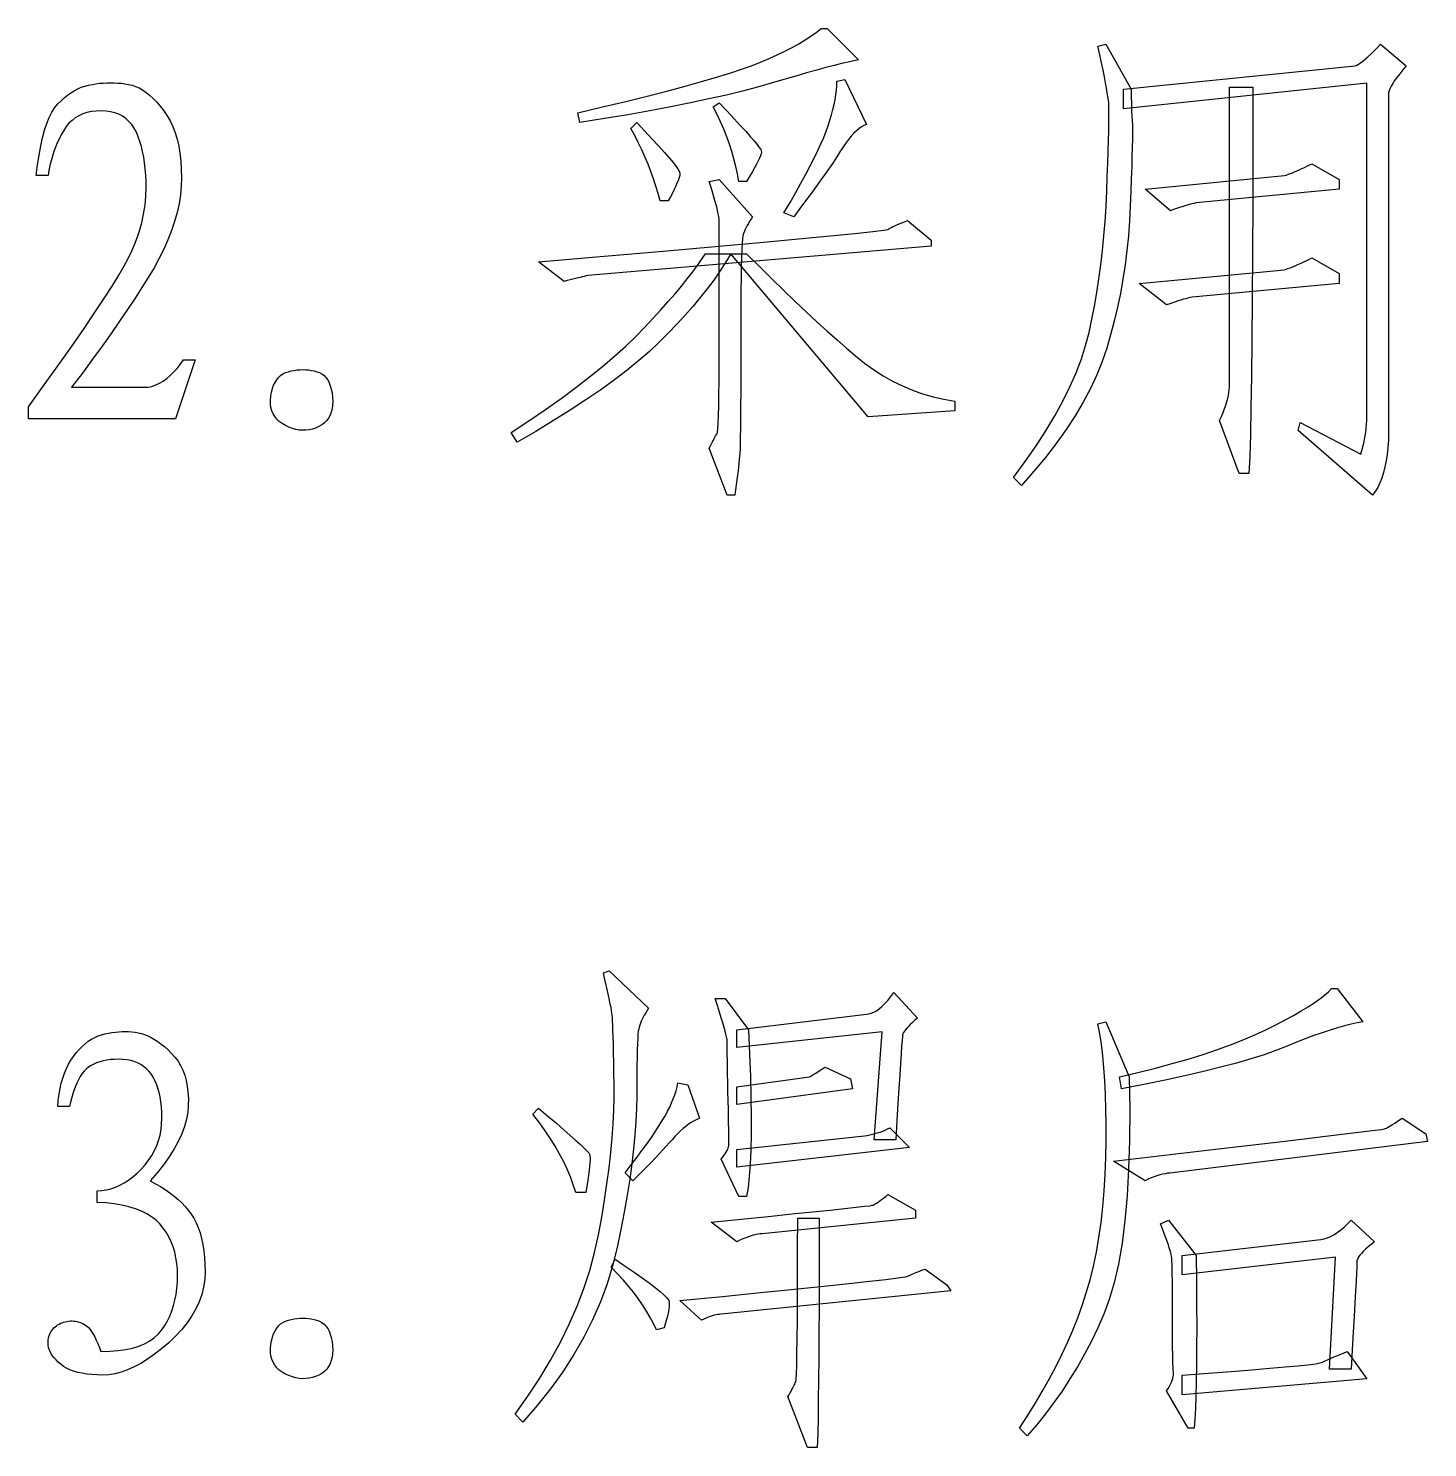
# Model space of a CAD drawing. Extents: x 0 to 420, y 0 to 297.
# Drawn here: x 28.99 to 41.52, y 50.86 to 63.58 of the extents above; entities that cross this region are included whole.
import ezdxf

# ---------------------------------------------------------------- set-up
doc = ezdxf.new("R2010")
doc.units = 0

msp = doc.modelspace()

# ---------------------------------------------------------------- linework, layer by layer
at = {"color": 7, "lineweight": 25}
for points in [[(36.426, 63.298), (36.384, 63.29), (36.333, 63.278), (36.275, 63.264), (36.208, 63.248), (36.134, 63.228), (36.052, 63.205), (35.962, 63.18), (35.864, 63.152), (35.758, 63.121), (35.644, 63.087), (35.521, 63.052), (35.387, 63.017), (35.243, 62.982), (35.087, 62.947), (34.921, 62.911), (34.745, 62.876), (34.557, 62.841), (34.359, 62.806), (34.15, 62.771), (33.93, 62.736), (33.913, 62.824), (34.134, 62.875), (34.341, 62.925), (34.533, 62.972), (34.71, 63.018), (34.873, 63.061), (35.021, 63.102), (35.155, 63.141), (35.274, 63.178), (35.379, 63.213), (35.468, 63.245), (35.549, 63.277), (35.626, 63.309), (35.698, 63.342), (35.767, 63.375), (35.831, 63.408), (35.891, 63.442), (35.948, 63.476), (36, 63.51), (36.048, 63.544), (36.092, 63.579), (36.145, 63.579)], [(38.879, 62.744), (38.88, 62.723), (38.881, 62.689), (38.881, 62.643), (38.88, 62.586), (38.879, 62.516), (38.876, 62.434), (38.874, 62.341), (38.87, 62.235), (38.866, 62.118), (38.861, 61.989), (38.854, 61.854), (38.844, 61.721), (38.831, 61.59), (38.815, 61.46), (38.795, 61.332), (38.772, 61.205), (38.747, 61.08), (38.718, 60.956), (38.685, 60.834), (38.65, 60.714), (38.609, 60.594), (38.56, 60.474), (38.504, 60.352), (38.439, 60.23), (38.367, 60.108), (38.286, 59.984), (38.198, 59.86), (38.102, 59.735), (37.997, 59.61), (37.885, 59.484), (37.815, 59.554), (37.92, 59.697), (38.017, 59.837), (38.105, 59.974), (38.185, 60.108), (38.257, 60.24), (38.32, 60.368), (38.376, 60.494), (38.423, 60.617), (38.461, 60.737), (38.492, 60.855), (38.517, 60.972), (38.54, 61.091), (38.561, 61.212), (38.58, 61.336), (38.597, 61.461), (38.612, 61.589), (38.625, 61.719), (38.635, 61.85), (38.644, 61.984), (38.65, 62.12), (38.655, 62.252), (38.659, 62.371), (38.663, 62.48), (38.666, 62.576), (38.668, 62.661), (38.669, 62.734), (38.67, 62.796), (38.67, 62.846), (38.669, 62.885), (38.668, 62.911), (38.665, 62.936), (38.661, 62.966), (38.655, 63.002), (38.648, 63.044), (38.639, 63.092), (38.629, 63.146), (38.617, 63.206), (38.603, 63.271), (38.588, 63.343), (38.571, 63.421), (38.641, 63.439), (38.87, 63.034), (38.87, 62.994), (38.87, 62.955), (38.871, 62.92), (38.871, 62.887), (38.872, 62.856), (38.873, 62.829), (38.874, 62.804), (38.875, 62.781), (38.877, 62.762)], [(40.926, 59.765), (40.936, 59.797), (40.945, 59.829), (40.953, 59.861), (40.96, 59.894), (40.966, 59.928), (40.971, 59.961), (40.974, 59.995), (40.977, 60.029), (40.979, 60.064), (40.979, 60.099), (40.979, 63.087), (38.799, 62.859), (38.799, 63.034), (40.874, 63.245), (40.889, 63.251), (40.905, 63.259), (40.924, 63.27), (40.944, 63.285), (40.966, 63.303), (40.99, 63.323), (41.015, 63.348), (41.042, 63.375), (41.071, 63.405), (41.102, 63.439), (41.331, 63.245), (41.301, 63.208), (41.274, 63.173), (41.25, 63.141), (41.229, 63.112), (41.212, 63.085), (41.198, 63.061), (41.187, 63.039), (41.179, 63.02), (41.174, 63.004), (41.173, 62.991), (41.173, 62.948), (41.173, 62.847), (41.173, 62.685), (41.173, 62.465), (41.173, 62.184), (41.173, 61.844), (41.173, 61.444), (41.173, 60.985), (41.173, 60.466), (41.173, 59.888), (41.168, 59.823), (41.161, 59.761), (41.152, 59.703), (41.142, 59.649), (41.129, 59.598), (41.113, 59.55), (41.096, 59.507), (41.077, 59.466), (41.055, 59.429), (41.032, 59.396), (40.364, 59.976), (40.382, 60.046)], [(29.378, 60.363), (30.063, 60.363), (30.098, 60.371), (30.132, 60.384), (30.165, 60.4), (30.198, 60.419), (30.23, 60.442), (30.261, 60.468), (30.292, 60.498), (30.322, 60.531), (30.351, 60.568), (30.38, 60.609), (30.485, 60.609), (30.309, 60.081), (28.991, 60.081), (28.991, 60.187), (29.133, 60.384), (29.263, 60.567), (29.382, 60.735), (29.489, 60.89), (29.584, 61.031), (29.668, 61.157), (29.74, 61.27), (29.801, 61.368), (29.85, 61.452), (29.887, 61.523), (29.917, 61.586), (29.944, 61.649), (29.968, 61.712), (29.989, 61.774), (30.006, 61.837), (30.02, 61.899), (30.031, 61.961), (30.039, 62.023), (30.044, 62.085), (30.046, 62.147), (30.045, 62.207), (30.042, 62.265), (30.038, 62.321), (30.032, 62.375), (30.024, 62.426), (30.014, 62.475), (30.003, 62.521), (29.989, 62.566), (29.974, 62.608), (29.958, 62.648), (29.939, 62.684), (29.917, 62.717), (29.892, 62.746), (29.865, 62.772), (29.835, 62.793), (29.802, 62.81), (29.766, 62.824), (29.727, 62.833), (29.686, 62.839), (29.641, 62.841), (29.597, 62.839), (29.555, 62.834), (29.515, 62.825), (29.478, 62.813), (29.444, 62.797), (29.411, 62.778), (29.382, 62.755), (29.354, 62.729), (29.33, 62.699), (29.307, 62.665), (29.287, 62.63), (29.268, 62.593), (29.25, 62.555), (29.234, 62.516), (29.219, 62.476), (29.206, 62.435), (29.194, 62.393), (29.184, 62.35), (29.174, 62.306), (29.167, 62.261), (29.061, 62.261), (29.073, 62.356), (29.086, 62.444), (29.101, 62.526), (29.117, 62.6), (29.136, 62.668), (29.156, 62.728), (29.178, 62.782), (29.202, 62.829), (29.227, 62.869), (29.255, 62.903), (29.283, 62.931), (29.312, 62.957), (29.341, 62.981), (29.371, 63.002), (29.402, 63.021), (29.433, 63.038), (29.464, 63.052), (29.496, 63.063), (29.529, 63.072), (29.562, 63.078), (29.595, 63.083), (29.629, 63.087), (29.662, 63.089), (29.694, 63.091), (29.727, 63.092), (29.759, 63.091), (29.792, 63.089), (29.824, 63.087), (29.856, 63.083), (29.887, 63.078), (29.919, 63.071), (29.951, 63.06), (29.982, 63.046), (30.014, 63.028), (30.046, 63.006), (30.077, 62.98), (30.109, 62.951), (30.14, 62.918), (30.172, 62.881), (30.204, 62.841), (30.234, 62.797), (30.261, 62.75), (30.284, 62.699), (30.305, 62.644), (30.322, 62.586), (30.337, 62.525), (30.348, 62.46), (30.356, 62.391), (30.36, 62.319), (30.362, 62.243), (30.36, 62.166), (30.352, 62.087), (30.34, 62.008), (30.323, 61.928), (30.3, 61.848), (30.273, 61.767), (30.241, 61.685), (30.204, 61.602), (30.163, 61.519), (30.116, 61.435), (30.064, 61.348), (30.008, 61.257), (29.946, 61.161), (29.88, 61.061), (29.808, 60.956), (29.732, 60.846), (29.651, 60.732), (29.565, 60.614), (29.474, 60.49)], [(36.259, 62.472), (36.232, 62.428), (36.201, 62.381), (36.167, 62.331), (36.13, 62.278), (36.09, 62.221), (36.047, 62.162), (36.002, 62.099), (35.953, 62.033), (35.901, 61.964), (35.846, 61.892), (35.758, 61.927), (35.813, 62.02), (35.864, 62.108), (35.911, 62.192), (35.954, 62.272), (35.994, 62.347), (36.03, 62.417), (36.062, 62.484), (36.09, 62.546), (36.115, 62.603), (36.136, 62.657), (36.155, 62.707), (36.171, 62.756), (36.186, 62.804), (36.198, 62.851), (36.209, 62.896), (36.218, 62.94), (36.224, 62.983), (36.229, 63.025), (36.232, 63.066), (36.233, 63.105), (36.303, 63.122), (36.497, 62.718), (36.475, 62.709), (36.453, 62.697), (36.431, 62.681), (36.408, 62.662), (36.385, 62.639), (36.361, 62.613), (36.336, 62.583), (36.311, 62.549), (36.286, 62.512)], [(39.96, 63.052), (39.959, 62.514), (39.958, 62.019), (39.956, 61.567), (39.954, 61.156), (39.951, 60.789), (39.947, 60.464), (39.942, 60.181), (39.937, 59.941), (39.931, 59.744), (39.924, 59.589), (39.837, 59.589), (39.661, 60.064), (39.678, 60.102), (39.692, 60.138), (39.706, 60.172), (39.717, 60.204), (39.727, 60.235), (39.735, 60.264), (39.741, 60.291), (39.745, 60.317), (39.748, 60.341), (39.749, 60.363), (39.749, 60.408), (39.749, 60.504), (39.749, 60.649), (39.749, 60.844), (39.749, 61.088), (39.749, 61.381), (39.749, 61.725), (39.749, 62.118), (39.749, 62.56), (39.749, 63.052)], [(35.424, 62.208), (35.354, 62.208), (35.342, 62.275), (35.328, 62.342), (35.311, 62.409), (35.292, 62.475), (35.271, 62.542), (35.247, 62.609), (35.22, 62.676), (35.191, 62.743), (35.16, 62.809), (35.126, 62.876), (35.178, 62.911), (35.249, 62.838), (35.312, 62.77), (35.367, 62.71), (35.416, 62.657), (35.457, 62.61), (35.492, 62.571), (35.519, 62.538), (35.538, 62.512), (35.551, 62.493), (35.556, 62.481), (35.557, 62.47), (35.554, 62.456), (35.548, 62.438), (35.539, 62.416), (35.528, 62.391), (35.513, 62.362), (35.495, 62.329), (35.475, 62.292), (35.451, 62.252)], [(34.721, 62.033), (34.651, 62.033), (34.633, 62.099), (34.612, 62.165), (34.59, 62.231), (34.567, 62.297), (34.541, 62.362), (34.514, 62.427), (34.485, 62.491), (34.454, 62.556), (34.422, 62.619), (34.387, 62.683), (34.44, 62.736), (34.514, 62.658), (34.579, 62.588), (34.637, 62.525), (34.688, 62.468), (34.73, 62.419), (34.765, 62.377), (34.792, 62.342), (34.811, 62.314), (34.823, 62.293), (34.827, 62.279), (34.826, 62.267), (34.823, 62.252), (34.817, 62.234), (34.81, 62.214), (34.8, 62.191), (34.789, 62.165), (34.775, 62.136), (34.759, 62.104), (34.741, 62.07)], [(38.993, 62.138), (40.241, 62.261), (40.256, 62.265), (40.273, 62.271), (40.293, 62.278), (40.314, 62.286), (40.338, 62.296), (40.363, 62.307), (40.391, 62.32), (40.421, 62.334), (40.453, 62.35), (40.487, 62.367), (40.733, 62.226), (40.733, 62.138), (39.45, 62.015), (39.432, 62.011), (39.413, 62.007), (39.392, 62.001), (39.371, 61.995), (39.349, 61.989), (39.325, 61.981), (39.301, 61.973), (39.275, 61.964), (39.249, 61.955), (39.221, 61.945)], [(35.09, 59.818), (35.101, 59.838), (35.11, 59.857), (35.119, 59.874), (35.127, 59.889), (35.134, 59.903), (35.141, 59.916), (35.147, 59.927), (35.152, 59.936), (35.157, 59.943), (35.161, 59.95), (35.164, 59.964), (35.167, 59.995), (35.17, 60.044), (35.172, 60.111), (35.174, 60.196), (35.176, 60.298), (35.177, 60.417), (35.178, 60.554), (35.178, 60.709), (35.178, 60.881), (35.178, 61.054), (35.178, 61.21), (35.178, 61.349), (35.178, 61.472), (35.178, 61.578), (35.178, 61.667), (35.178, 61.739), (35.178, 61.795), (35.178, 61.834), (35.178, 61.857), (35.178, 61.873), (35.175, 61.893), (35.17, 61.918), (35.164, 61.947), (35.156, 61.98), (35.147, 62.017), (35.135, 62.059), (35.122, 62.104), (35.107, 62.154), (35.09, 62.208), (35.178, 62.226), (35.477, 61.892), (35.464, 61.871), (35.451, 61.851), (35.44, 61.832), (35.429, 61.813), (35.42, 61.795), (35.412, 61.778), (35.405, 61.761), (35.398, 61.746), (35.393, 61.731), (35.389, 61.716), (35.386, 61.694), (35.383, 61.656), (35.38, 61.602), (35.378, 61.532), (35.376, 61.446), (35.375, 61.344), (35.373, 61.226), (35.372, 61.092), (35.372, 60.942), (35.372, 60.776), (35.372, 60.609), (35.371, 60.457), (35.371, 60.32), (35.37, 60.198), (35.37, 60.09), (35.369, 59.997), (35.367, 59.919), (35.366, 59.856), (35.365, 59.807), (35.363, 59.774), (35.361, 59.746), (35.358, 59.716), (35.355, 59.684), (35.352, 59.65), (35.348, 59.613), (35.343, 59.574), (35.338, 59.533), (35.332, 59.49), (35.326, 59.444), (35.319, 59.396), (35.249, 59.396)], [(33.561, 61.488), (34.149, 61.538), (34.676, 61.584), (35.142, 61.624), (35.547, 61.661), (35.89, 61.692), (36.173, 61.719), (36.394, 61.74), (36.554, 61.758), (36.652, 61.77), (36.69, 61.778), (36.698, 61.783), (36.708, 61.789), (36.721, 61.796), (36.735, 61.803), (36.752, 61.811), (36.77, 61.819), (36.791, 61.827), (36.814, 61.837), (36.839, 61.846), (36.866, 61.857), (37.077, 61.681), (37.077, 61.628), (34.001, 61.365), (33.986, 61.361), (33.97, 61.357), (33.952, 61.352), (33.933, 61.348), (33.913, 61.343), (33.891, 61.337), (33.868, 61.331), (33.843, 61.325), (33.817, 61.319), (33.79, 61.312)], [(34.642, 60.767), (34.555, 60.685), (34.459, 60.602), (34.354, 60.516), (34.24, 60.429), (34.117, 60.341), (33.985, 60.25), (33.844, 60.158), (33.694, 60.064), (33.536, 59.968), (33.368, 59.87), (33.315, 59.958), (33.473, 60.063), (33.622, 60.165), (33.762, 60.264), (33.894, 60.362), (34.018, 60.457), (34.134, 60.55), (34.24, 60.641), (34.339, 60.729), (34.429, 60.815), (34.51, 60.899), (34.585, 60.98), (34.656, 61.057), (34.722, 61.132), (34.783, 61.202), (34.84, 61.27), (34.892, 61.334), (34.94, 61.395), (34.983, 61.453), (35.021, 61.507), (35.055, 61.558), (35.284, 61.558), (35.236, 61.48), (35.185, 61.403), (35.13, 61.324), (35.072, 61.246), (35.009, 61.167), (34.943, 61.088), (34.873, 61.008), (34.8, 60.928), (34.723, 60.848)], [(36.514, 60.099), (35.284, 61.558), (35.424, 61.558), (35.539, 61.444), (35.649, 61.336), (35.756, 61.232), (35.859, 61.133), (35.958, 61.039), (36.054, 60.95), (36.146, 60.866), (36.234, 60.787), (36.319, 60.713), (36.4, 60.644), (36.48, 60.58), (36.562, 60.521), (36.646, 60.467), (36.732, 60.419), (36.82, 60.376), (36.909, 60.338), (37.001, 60.305), (37.095, 60.278), (37.19, 60.256), (37.288, 60.24), (37.288, 60.152)], [(38.94, 61.294), (40.241, 61.417), (40.256, 61.422), (40.273, 61.427), (40.293, 61.434), (40.314, 61.443), (40.338, 61.452), (40.363, 61.464), (40.391, 61.476), (40.421, 61.49), (40.453, 61.506), (40.487, 61.523), (40.733, 61.382), (40.733, 61.294), (39.415, 61.171), (39.397, 61.167), (39.377, 61.163), (39.357, 61.157), (39.336, 61.152), (39.314, 61.145), (39.29, 61.137), (39.266, 61.129), (39.24, 61.121), (39.214, 61.111), (39.186, 61.101)], [(31.592, 60.011), (31.564, 59.998), (31.535, 59.989), (31.506, 59.982), (31.477, 59.979), (31.447, 59.978), (31.417, 59.98), (31.387, 59.986), (31.356, 59.994), (31.325, 60.006), (31.294, 60.02), (31.264, 60.037), (31.238, 60.056), (31.215, 60.077), (31.197, 60.1), (31.182, 60.125), (31.17, 60.153), (31.163, 60.182), (31.159, 60.214), (31.158, 60.248), (31.162, 60.284), (31.168, 60.319), (31.177, 60.351), (31.187, 60.381), (31.2, 60.407), (31.215, 60.431), (31.231, 60.451), (31.25, 60.469), (31.271, 60.483), (31.295, 60.495), (31.32, 60.503), (31.346, 60.51), (31.372, 60.514), (31.398, 60.518), (31.424, 60.52), (31.45, 60.521), (31.475, 60.52), (31.5, 60.518), (31.525, 60.514), (31.55, 60.51), (31.575, 60.503), (31.598, 60.495), (31.62, 60.483), (31.639, 60.468), (31.656, 60.45), (31.672, 60.429), (31.685, 60.404), (31.695, 60.376), (31.704, 60.346), (31.711, 60.312), (31.715, 60.275), (31.717, 60.237), (31.716, 60.202), (31.712, 60.17), (31.704, 60.14), (31.694, 60.112), (31.68, 60.087), (31.663, 60.064), (31.642, 60.044), (31.619, 60.026)], [(34.097, 52.768), (34.126, 52.925), (34.151, 53.078), (34.173, 53.225), (34.192, 53.367), (34.207, 53.504), (34.22, 53.636), (34.229, 53.763), (34.235, 53.884), (34.238, 54.001), (34.238, 54.113), (34.236, 54.217), (34.234, 54.312), (34.233, 54.398), (34.231, 54.474), (34.229, 54.541), (34.227, 54.599), (34.226, 54.647), (34.224, 54.686), (34.222, 54.716), (34.22, 54.737), (34.218, 54.755), (34.214, 54.777), (34.21, 54.804), (34.203, 54.835), (34.196, 54.871), (34.188, 54.911), (34.178, 54.955), (34.167, 55.004), (34.155, 55.057), (34.141, 55.115), (34.194, 55.132), (34.546, 54.798), (34.532, 54.777), (34.52, 54.757), (34.508, 54.737), (34.498, 54.718), (34.488, 54.699), (34.48, 54.681), (34.473, 54.663), (34.467, 54.646), (34.462, 54.63), (34.458, 54.614), (34.454, 54.593), (34.451, 54.564), (34.449, 54.526), (34.446, 54.479), (34.444, 54.422), (34.443, 54.357), (34.442, 54.283), (34.441, 54.2), (34.44, 54.108), (34.44, 54.007), (34.438, 53.899), (34.433, 53.784), (34.424, 53.664), (34.412, 53.537), (34.396, 53.405), (34.377, 53.267), (34.354, 53.122), (34.328, 52.972), (34.298, 52.816), (34.264, 52.654), (34.224, 52.489), (34.174, 52.327), (34.115, 52.166), (34.045, 52.007), (33.965, 51.849), (33.876, 51.694), (33.777, 51.54), (33.668, 51.388), (33.549, 51.238), (33.421, 51.089), (33.35, 51.159), (33.465, 51.321), (33.571, 51.483), (33.669, 51.644), (33.757, 51.805), (33.836, 51.966), (33.906, 52.127), (33.967, 52.287), (34.02, 52.448), (34.063, 52.608)], [(40.944, 54.675), (40.893, 54.667), (40.838, 54.655), (40.779, 54.641), (40.716, 54.623), (40.65, 54.603), (40.579, 54.579), (40.505, 54.553), (40.427, 54.523), (40.344, 54.491), (40.258, 54.455), (40.165, 54.418), (40.059, 54.381), (39.941, 54.344), (39.811, 54.306), (39.67, 54.269), (39.516, 54.231), (39.35, 54.193), (39.173, 54.154), (38.983, 54.116), (38.782, 54.077), (38.764, 54.183), (38.929, 54.222), (39.087, 54.262), (39.237, 54.302), (39.379, 54.343), (39.514, 54.385), (39.641, 54.428), (39.76, 54.471), (39.872, 54.515), (39.977, 54.559), (40.074, 54.605), (40.164, 54.65), (40.247, 54.693), (40.323, 54.734), (40.392, 54.774), (40.454, 54.811), (40.509, 54.847), (40.558, 54.882), (40.6, 54.914), (40.635, 54.945), (40.663, 54.974), (40.715, 54.974)], [(35.249, 54.517), (35.248, 54.527), (35.244, 54.543), (35.239, 54.565), (35.232, 54.593), (35.222, 54.627), (35.211, 54.667), (35.197, 54.713), (35.181, 54.764), (35.163, 54.822), (35.143, 54.886), (35.231, 54.886), (35.442, 54.605), (35.451, 54.387), (35.458, 54.185), (35.463, 53.998), (35.465, 53.826), (35.464, 53.669), (35.461, 53.527), (35.456, 53.4), (35.448, 53.289), (35.437, 53.192), (35.424, 53.111), (35.354, 53.111), (35.196, 53.445), (35.209, 53.462), (35.221, 53.478), (35.232, 53.493), (35.241, 53.508), (35.249, 53.522), (35.255, 53.534), (35.26, 53.546), (35.263, 53.557), (35.266, 53.567), (35.266, 53.576), (35.266, 53.589), (35.266, 53.61), (35.265, 53.638), (35.265, 53.674), (35.264, 53.717), (35.263, 53.768), (35.262, 53.827), (35.261, 53.894), (35.259, 53.969), (35.257, 54.051), (35.256, 54.133), (35.254, 54.208), (35.253, 54.274), (35.252, 54.332), (35.251, 54.383), (35.25, 54.425), (35.249, 54.46), (35.249, 54.487), (35.249, 54.506)], [(35.337, 54.605), (36.497, 54.745), (36.518, 54.747), (36.54, 54.753), (36.563, 54.763), (36.587, 54.776), (36.611, 54.794), (36.636, 54.815), (36.662, 54.84), (36.688, 54.869), (36.715, 54.902), (36.743, 54.939), (36.954, 54.71), (36.93, 54.69), (36.909, 54.671), (36.89, 54.653), (36.874, 54.636), (36.859, 54.62), (36.847, 54.606), (36.837, 54.593), (36.83, 54.581), (36.825, 54.57), (36.822, 54.561), (36.82, 54.544), (36.817, 54.509), (36.813, 54.458), (36.808, 54.389), (36.802, 54.304), (36.796, 54.201), (36.788, 54.082), (36.78, 53.945), (36.771, 53.791), (36.76, 53.62), (36.567, 53.62), (36.637, 54.587), (35.337, 54.447)], [(29.255, 53.919), (29.259, 53.974), (29.266, 54.027), (29.275, 54.078), (29.285, 54.126), (29.298, 54.172), (29.314, 54.216), (29.331, 54.257), (29.35, 54.296), (29.372, 54.333), (29.395, 54.367), (29.42, 54.4), (29.446, 54.429), (29.472, 54.456), (29.499, 54.48), (29.527, 54.502), (29.555, 54.52), (29.585, 54.537), (29.615, 54.55), (29.645, 54.561), (29.676, 54.57), (29.708, 54.576), (29.739, 54.581), (29.77, 54.585), (29.8, 54.588), (29.83, 54.589), (29.86, 54.59), (29.889, 54.589), (29.918, 54.587), (29.947, 54.583), (29.975, 54.578), (30.004, 54.572), (30.032, 54.563), (30.061, 54.551), (30.091, 54.536), (30.12, 54.519), (30.15, 54.499), (30.181, 54.477), (30.212, 54.452), (30.243, 54.424), (30.274, 54.394), (30.304, 54.361), (30.331, 54.325), (30.354, 54.285), (30.374, 54.243), (30.391, 54.198), (30.404, 54.15), (30.414, 54.099), (30.42, 54.045), (30.424, 53.988), (30.423, 53.928), (30.418, 53.866), (30.407, 53.803), (30.389, 53.738), (30.364, 53.672), (30.333, 53.605), (30.296, 53.537), (30.252, 53.467), (30.201, 53.396), (30.144, 53.324), (30.081, 53.251), (30.129, 53.226), (30.174, 53.2), (30.217, 53.173), (30.258, 53.144), (30.296, 53.115), (30.332, 53.085), (30.365, 53.053), (30.396, 53.021), (30.424, 52.987), (30.45, 52.952), (30.473, 52.916), (30.494, 52.875), (30.513, 52.832), (30.529, 52.785), (30.542, 52.735), (30.553, 52.681), (30.562, 52.625), (30.568, 52.564), (30.572, 52.501), (30.573, 52.434), (30.57, 52.366), (30.56, 52.299), (30.544, 52.233), (30.521, 52.168), (30.492, 52.104), (30.456, 52.042), (30.414, 51.98), (30.365, 51.919), (30.31, 51.86), (30.248, 51.801), (30.183, 51.746), (30.12, 51.697), (30.058, 51.653), (29.997, 51.615), (29.938, 51.584), (29.88, 51.557), (29.823, 51.537), (29.767, 51.523), (29.712, 51.514), (29.659, 51.511), (29.608, 51.512), (29.559, 51.515), (29.514, 51.52), (29.472, 51.527), (29.433, 51.535), (29.396, 51.546), (29.363, 51.558), (29.333, 51.573), (29.305, 51.589), (29.281, 51.608), (29.259, 51.627), (29.24, 51.646), (29.223, 51.665), (29.208, 51.684), (29.195, 51.702), (29.185, 51.721), (29.177, 51.739), (29.171, 51.757), (29.168, 51.775), (29.167, 51.792), (29.167, 51.81), (29.169, 51.826), (29.171, 51.842), (29.175, 51.857), (29.18, 51.871), (29.186, 51.885), (29.193, 51.898), (29.2, 51.91), (29.209, 51.922), (29.219, 51.933), (29.23, 51.943), (29.242, 51.952), (29.253, 51.961), (29.266, 51.968), (29.279, 51.975), (29.292, 51.98), (29.306, 51.985), (29.321, 51.989), (29.336, 51.992), (29.351, 51.994), (29.367, 51.996), (29.383, 51.996), (29.398, 51.995), (29.413, 51.993), (29.428, 51.99), (29.443, 51.986), (29.458, 51.981), (29.472, 51.975), (29.486, 51.968), (29.501, 51.959), (29.515, 51.949), (29.529, 51.936), (29.543, 51.919), (29.557, 51.9), (29.571, 51.878), (29.585, 51.853), (29.599, 51.825), (29.613, 51.793), (29.627, 51.759), (29.641, 51.722), (29.719, 51.724), (29.792, 51.73), (29.86, 51.739), (29.923, 51.753), (29.98, 51.77), (30.032, 51.792), (30.078, 51.817), (30.119, 51.846), (30.155, 51.879), (30.186, 51.915), (30.213, 51.955), (30.237, 51.997), (30.258, 52.04), (30.276, 52.085), (30.292, 52.133), (30.304, 52.182), (30.314, 52.233), (30.321, 52.287), (30.325, 52.342), (30.327, 52.399), (30.325, 52.456), (30.32, 52.51), (30.313, 52.562), (30.302, 52.612), (30.287, 52.66), (30.27, 52.706), (30.249, 52.749), (30.226, 52.79), (30.199, 52.828), (30.169, 52.865), (30.135, 52.898), (30.095, 52.929), (30.052, 52.956), (30.003, 52.98), (29.949, 53.001), (29.89, 53.019), (29.827, 53.033), (29.758, 53.045), (29.685, 53.053), (29.606, 53.058), (29.606, 53.163), (29.648, 53.165), (29.689, 53.171), (29.73, 53.181), (29.771, 53.194), (29.81, 53.212), (29.85, 53.233), (29.889, 53.258), (29.927, 53.287), (29.964, 53.32), (30.002, 53.357), (30.037, 53.396), (30.068, 53.437), (30.096, 53.479), (30.12, 53.523), (30.14, 53.568), (30.157, 53.614), (30.17, 53.662), (30.179, 53.711), (30.184, 53.762), (30.186, 53.814), (30.185, 53.865), (30.182, 53.914), (30.177, 53.96), (30.171, 54.004), (30.162, 54.044), (30.151, 54.083), (30.139, 54.118), (30.124, 54.151), (30.108, 54.182), (30.09, 54.209), (30.069, 54.234), (30.047, 54.257), (30.023, 54.277), (29.997, 54.294), (29.969, 54.308), (29.939, 54.32), (29.907, 54.329), (29.873, 54.336), (29.837, 54.34), (29.799, 54.341), (29.762, 54.34), (29.726, 54.338), (29.692, 54.333), (29.66, 54.327), (29.63, 54.319), (29.602, 54.309), (29.576, 54.298), (29.552, 54.285), (29.53, 54.27), (29.509, 54.253), (29.491, 54.234), (29.473, 54.212), (29.455, 54.186), (29.439, 54.158), (29.424, 54.126), (29.409, 54.091), (29.396, 54.053), (29.383, 54.011), (29.371, 53.967), (29.36, 53.919)], [(38.624, 52.056), (38.569, 51.934), (38.512, 51.815), (38.451, 51.699), (38.387, 51.586), (38.32, 51.476), (38.25, 51.368), (38.177, 51.264), (38.101, 51.162), (38.021, 51.062), (37.938, 50.966), (37.868, 51.036), (37.94, 51.146), (38.008, 51.255), (38.073, 51.364), (38.135, 51.474), (38.193, 51.584), (38.248, 51.694), (38.298, 51.804), (38.346, 51.914), (38.39, 52.024), (38.43, 52.135), (38.467, 52.248), (38.501, 52.365), (38.531, 52.487), (38.557, 52.613), (38.58, 52.744), (38.599, 52.879), (38.615, 53.018), (38.627, 53.162), (38.636, 53.31), (38.641, 53.462), (38.644, 53.613), (38.644, 53.758), (38.642, 53.895), (38.638, 54.025), (38.632, 54.148), (38.624, 54.264), (38.614, 54.373), (38.602, 54.475), (38.587, 54.57), (38.571, 54.658), (38.641, 54.675), (38.852, 54.183), (38.856, 53.89), (38.854, 53.614), (38.846, 53.357), (38.833, 53.117), (38.813, 52.895), (38.787, 52.692), (38.755, 52.506), (38.717, 52.338), (38.673, 52.188)], [(35.337, 54.095), (35.987, 54.183), (36.004, 54.193), (36.021, 54.203), (36.037, 54.213), (36.052, 54.222), (36.066, 54.231), (36.08, 54.24), (36.093, 54.248), (36.105, 54.256), (36.117, 54.264), (36.128, 54.271), (36.356, 54.165), (36.374, 54.077), (35.337, 53.937)], [(34.651, 53.761), (34.675, 53.8), (34.697, 53.838), (34.717, 53.875), (34.735, 53.913), (34.752, 53.95), (34.767, 53.987), (34.78, 54.023), (34.792, 54.059), (34.801, 54.095), (34.809, 54.13), (34.897, 54.113), (35.003, 53.814), (34.978, 53.802), (34.953, 53.789), (34.929, 53.774), (34.904, 53.758), (34.88, 53.739), (34.855, 53.719), (34.83, 53.697), (34.806, 53.673), (34.781, 53.648), (34.757, 53.62), (34.731, 53.591), (34.703, 53.561), (34.673, 53.528), (34.641, 53.494), (34.607, 53.458), (34.571, 53.42), (34.533, 53.38), (34.492, 53.339), (34.45, 53.296), (34.405, 53.251), (34.335, 53.322), (34.373, 53.37), (34.409, 53.418), (34.444, 53.464), (34.478, 53.51), (34.51, 53.554), (34.541, 53.598), (34.571, 53.64), (34.599, 53.682), (34.626, 53.722)], [(33.561, 53.902), (33.645, 53.831), (33.72, 53.767), (33.787, 53.709), (33.845, 53.658), (33.895, 53.614), (33.937, 53.576), (33.97, 53.544), (33.994, 53.519), (34.01, 53.501), (34.018, 53.489), (34.021, 53.477), (34.022, 53.461), (34.022, 53.439), (34.021, 53.413), (34.018, 53.381), (34.014, 53.344), (34.008, 53.302), (34.001, 53.255), (33.993, 53.203), (33.983, 53.146), (33.895, 53.146), (33.872, 53.216), (33.846, 53.286), (33.816, 53.357), (33.783, 53.427), (33.746, 53.497), (33.705, 53.568), (33.661, 53.638), (33.614, 53.708), (33.563, 53.779), (33.508, 53.849)], [(38.712, 53.427), (39.166, 53.481), (39.574, 53.529), (39.934, 53.571), (40.247, 53.608), (40.513, 53.64), (40.732, 53.666), (40.904, 53.687), (41.029, 53.703), (41.107, 53.713), (41.137, 53.717), (41.145, 53.72), (41.155, 53.724), (41.166, 53.729), (41.18, 53.737), (41.194, 53.746), (41.211, 53.756), (41.23, 53.768), (41.25, 53.782), (41.272, 53.797), (41.296, 53.814), (41.507, 53.673), (41.524, 53.603), (39.239, 53.322), (39.217, 53.321), (39.195, 53.319), (39.172, 53.315), (39.149, 53.31), (39.125, 53.304), (39.1, 53.296), (39.074, 53.287), (39.048, 53.277), (39.021, 53.265), (38.993, 53.251)], [(35.337, 53.533), (36.479, 53.656), (36.504, 53.659), (36.528, 53.664), (36.551, 53.669), (36.575, 53.675), (36.598, 53.682), (36.62, 53.689), (36.643, 53.697), (36.665, 53.706), (36.686, 53.716), (36.708, 53.726), (36.883, 53.55), (35.337, 53.374)], [(36.936, 52.917), (35.565, 52.777), (35.547, 52.776), (35.528, 52.774), (35.508, 52.77), (35.486, 52.765), (35.464, 52.759), (35.441, 52.751), (35.416, 52.742), (35.391, 52.732), (35.364, 52.72), (35.337, 52.706), (35.108, 52.882), (35.376, 52.909), (35.616, 52.933), (35.828, 52.955), (36.014, 52.974), (36.172, 52.99), (36.302, 53.003), (36.405, 53.014), (36.481, 53.023), (36.529, 53.028), (36.549, 53.032), (36.557, 53.034), (36.566, 53.038), (36.577, 53.044), (36.589, 53.051), (36.602, 53.06), (36.617, 53.071), (36.633, 53.083), (36.651, 53.096), (36.67, 53.111), (36.69, 53.128), (36.936, 52.988)], [(36.075, 52.917), (36.075, 52.631), (36.074, 52.363), (36.073, 52.112), (36.072, 51.879), (36.07, 51.665), (36.069, 51.468), (36.066, 51.289), (36.064, 51.129), (36.061, 50.986), (36.057, 50.861), (35.969, 50.861), (35.794, 51.318), (35.804, 51.335), (35.813, 51.351), (35.822, 51.366), (35.83, 51.381), (35.838, 51.395), (35.844, 51.407), (35.85, 51.419), (35.855, 51.43), (35.86, 51.44), (35.864, 51.45), (35.867, 51.472), (35.87, 51.522), (35.873, 51.6), (35.875, 51.705), (35.877, 51.838), (35.879, 51.999), (35.88, 52.187), (35.881, 52.403), (35.881, 52.646), (35.882, 52.917)], [(39.186, 51.37), (39.199, 51.391), (39.211, 51.411), (39.221, 51.43), (39.23, 51.448), (39.237, 51.465), (39.242, 51.481), (39.246, 51.497), (39.248, 51.511), (39.249, 51.525), (39.248, 51.537), (39.246, 51.554), (39.245, 51.578), (39.243, 51.61), (39.242, 51.65), (39.241, 51.698), (39.24, 51.754), (39.24, 51.817), (39.239, 51.889), (39.239, 51.969), (39.239, 52.056), (39.239, 52.143), (39.239, 52.223), (39.238, 52.295), (39.238, 52.358), (39.237, 52.414), (39.236, 52.462), (39.235, 52.502), (39.233, 52.534), (39.232, 52.558), (39.23, 52.575), (39.228, 52.588), (39.223, 52.606), (39.218, 52.626), (39.21, 52.65), (39.202, 52.678), (39.191, 52.708), (39.179, 52.742), (39.165, 52.78), (39.15, 52.821), (39.133, 52.865), (39.204, 52.9), (39.45, 52.583), (39.453, 52.353), (39.455, 52.139), (39.456, 51.942), (39.455, 51.762), (39.454, 51.599), (39.452, 51.453), (39.449, 51.323), (39.444, 51.211), (39.439, 51.115), (39.432, 51.036), (39.38, 51.036)], [(39.327, 52.583), (40.54, 52.724), (40.568, 52.726), (40.597, 52.731), (40.626, 52.74), (40.655, 52.752), (40.685, 52.768), (40.715, 52.787), (40.745, 52.81), (40.776, 52.836), (40.807, 52.866), (40.839, 52.9), (41.049, 52.706), (41.019, 52.682), (40.993, 52.66), (40.969, 52.639), (40.948, 52.619), (40.931, 52.601), (40.917, 52.584), (40.906, 52.569), (40.898, 52.554), (40.893, 52.542), (40.891, 52.531), (40.891, 52.511), (40.889, 52.475), (40.887, 52.421), (40.883, 52.351), (40.878, 52.263), (40.872, 52.157), (40.865, 52.035), (40.858, 51.895), (40.849, 51.738), (40.839, 51.564), (40.645, 51.564), (40.698, 52.566), (39.327, 52.408)], [(34.247, 52.548), (34.337, 52.487), (34.418, 52.432), (34.49, 52.381), (34.552, 52.336), (34.605, 52.295), (34.649, 52.26), (34.683, 52.23), (34.708, 52.205), (34.724, 52.185), (34.73, 52.17), (34.731, 52.157), (34.731, 52.141), (34.73, 52.123), (34.727, 52.103), (34.724, 52.08), (34.719, 52.055), (34.712, 52.028), (34.705, 51.999), (34.696, 51.967), (34.686, 51.933), (34.616, 51.915), (34.59, 51.972), (34.56, 52.028), (34.528, 52.084), (34.492, 52.14), (34.453, 52.197), (34.411, 52.253), (34.366, 52.309), (34.318, 52.365), (34.266, 52.422), (34.212, 52.478)], [(34.827, 52.179), (35.208, 52.216), (35.55, 52.25), (35.853, 52.28), (36.116, 52.307), (36.341, 52.331), (36.526, 52.351), (36.672, 52.368), (36.779, 52.382), (36.846, 52.392), (36.875, 52.399), (36.884, 52.404), (36.895, 52.41), (36.907, 52.415), (36.92, 52.421), (36.934, 52.427), (36.95, 52.434), (36.966, 52.44), (36.984, 52.447), (37.004, 52.453), (37.024, 52.46), (37.217, 52.32), (37.253, 52.267), (35.196, 52.056), (35.182, 52.055), (35.166, 52.054), (35.151, 52.051), (35.134, 52.048), (35.117, 52.043), (35.099, 52.037), (35.08, 52.03), (35.061, 52.022), (35.041, 52.013), (35.02, 52.003)], [(31.592, 51.511), (31.564, 51.498), (31.535, 51.489), (31.506, 51.482), (31.477, 51.479), (31.447, 51.478), (31.417, 51.48), (31.387, 51.486), (31.356, 51.494), (31.325, 51.506), (31.294, 51.52), (31.264, 51.537), (31.238, 51.556), (31.215, 51.577), (31.197, 51.6), (31.182, 51.625), (31.17, 51.653), (31.163, 51.682), (31.159, 51.714), (31.158, 51.748), (31.162, 51.784), (31.168, 51.819), (31.177, 51.851), (31.187, 51.881), (31.2, 51.907), (31.215, 51.931), (31.231, 51.951), (31.25, 51.969), (31.271, 51.983), (31.295, 51.995), (31.32, 52.003), (31.346, 52.01), (31.372, 52.014), (31.398, 52.018), (31.424, 52.02), (31.45, 52.021), (31.475, 52.02), (31.5, 52.018), (31.525, 52.014), (31.55, 52.01), (31.575, 52.003), (31.598, 51.995), (31.62, 51.983), (31.639, 51.968), (31.656, 51.95), (31.672, 51.929), (31.685, 51.904), (31.695, 51.876), (31.704, 51.846), (31.711, 51.812), (31.715, 51.775), (31.717, 51.737), (31.716, 51.702), (31.712, 51.67), (31.704, 51.64), (31.694, 51.612), (31.68, 51.587), (31.663, 51.564), (31.642, 51.544), (31.619, 51.526)], [(39.327, 51.511), (39.558, 51.528), (39.765, 51.544), (39.949, 51.558), (40.11, 51.572), (40.247, 51.584), (40.361, 51.594), (40.452, 51.604), (40.519, 51.612), (40.563, 51.619), (40.584, 51.625), (40.594, 51.631), (40.607, 51.638), (40.622, 51.645), (40.64, 51.653), (40.661, 51.663), (40.684, 51.673), (40.71, 51.684), (40.738, 51.696), (40.77, 51.708), (40.803, 51.722), (40.979, 51.476), (39.327, 51.335)]]:
    msp.add_lwpolyline(points, close=True, dxfattribs=at)

doc.saveas('drawing.dxf')
